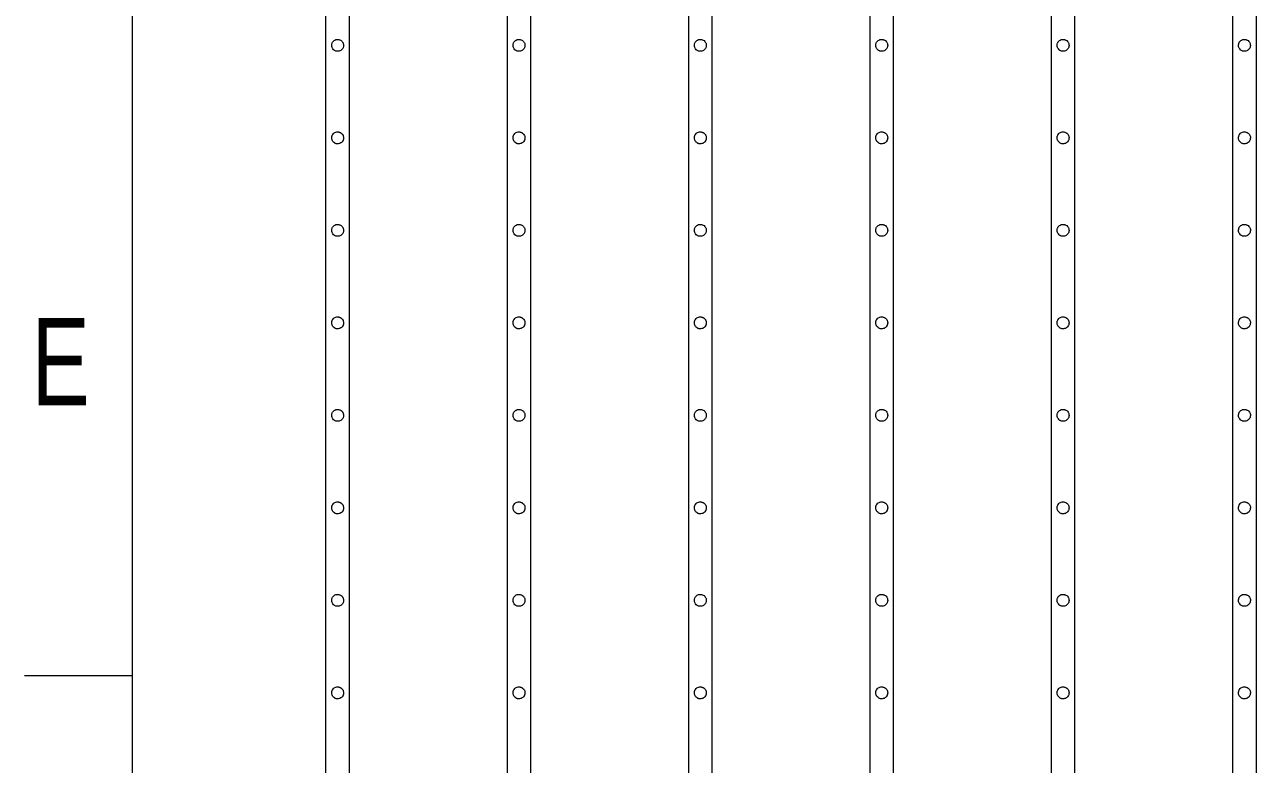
# Model space of a CAD drawing. Header units: millimetres. Extents: x 11948 to 22858, y 1146 to 11361.
# Drawn here: x 12890 to 14954, y 8890 to 10129 of the extents above; entities that cross this region are included whole.
import ezdxf

# ---------------------------------------------------------------- set-up
doc = ezdxf.new("R2010")
doc.units = ezdxf.units.MM
doc.linetypes.add('SLD-Solid', pattern=[0])
doc.styles.add('SLDTEXTSTYLE0', font='TXT', dxfattribs={"width": 0.75})

msp = doc.modelspace()

# ---------------------------------------------------------------- linework, layer by layer
at = {"lineweight": 18}
msp.add_line((13069.7, 11163.9), (13069.7, 4510.2), dxfattribs=at)
at = {"linetype": 'SLD-Solid', "lineweight": 0}
for p, q in [((13394.1, 10662.3), (13394.1, 7438.3)), ((13434.1, 7437.3), (13434.1, 10661.3)), ((13698.1, 10662.3), (13698.1, 7438.3)), ((13738.1, 7437.3), (13738.1, 10661.3)), ((14002.1, 10662.3), (14002.1, 7438.3)), ((14042.1, 7437.3), (14042.1, 10661.3)), ((14306.1, 10662.3), (14306.1, 7438.3)), ((14346.1, 7437.3), (14346.1, 10661.3)), ((14610.1, 10662.3), (14610.1, 7438.3)), ((14650.1, 7437.3), (14650.1, 10661.3)), ((14914.1, 10662.3), (14914.1, 7438.3)), ((14954.1, 7437.3), (14954.1, 10661.3))]:
    msp.add_line(p, q, dxfattribs=at)
at = {"linetype": 'Continuous', "lineweight": 18}
msp.add_line((13069.7, 9038.1), (12889.5, 9038.1), dxfattribs=at)
at = {"linetype": 'SLD-Solid', "lineweight": 0}
for points, knots in [([(13414.1, 10104.8), (13413.1, 10104.7), (13411, 10104.5), (13408.2, 10103), (13406.2, 10101.1), (13405.1, 10099.1), (13404.3, 10097), (13404, 10094.2), (13404.7, 10091.2), (13406.2, 10088.5), (13408.2, 10086.6), (13410.2, 10085.5), (13412.3, 10084.8), (13415.1, 10084.6), (13418.2, 10085.4), (13420.8, 10087.1), (13422.6, 10089.2), (13423.6, 10091.3), (13424.2, 10093.4), (13424.2, 10096.2), (13423.3, 10099.1), (13421.6, 10101.7), (13419.4, 10103.4), (13417.2, 10104.3), (13415.6, 10104.7), (13414.6, 10104.7), (13414.1, 10104.8)], [0, 0, 0, 0, 0.049349, 0.098583, 0.150819, 0.179059, 0.207274, 0.260069, 0.306582, 0.354237, 0.407928, 0.436113, 0.464282, 0.515722, 0.563208, 0.612087, 0.665777, 0.694013, 0.722226, 0.773, 0.818988, 0.868101, 0.92317, 0.950974, 0.978758, 1, 1, 1, 1]), ([(13718.1, 10104.8), (13717.1, 10104.7), (13715, 10104.5), (13712.2, 10103), (13710.2, 10101.1), (13709.1, 10099.1), (13708.3, 10097), (13708, 10094.2), (13708.7, 10091.2), (13710.2, 10088.5), (13712.2, 10086.6), (13714.2, 10085.5), (13716.3, 10084.8), (13719.1, 10084.6), (13722.2, 10085.4), (13724.8, 10087.1), (13726.6, 10089.2), (13727.6, 10091.3), (13728.2, 10093.4), (13728.2, 10096.2), (13727.3, 10099.1), (13725.6, 10101.7), (13723.4, 10103.4), (13721.2, 10104.3), (13719.6, 10104.7), (13718.6, 10104.7), (13718.1, 10104.8)], [0, 0, 0, 0, 0.049349, 0.098583, 0.150819, 0.179058, 0.207274, 0.260069, 0.306582, 0.354237, 0.407927, 0.436113, 0.464281, 0.515722, 0.563207, 0.612087, 0.665777, 0.694013, 0.722226, 0.773, 0.818987, 0.868101, 0.92317, 0.950973, 0.978758, 1, 1, 1, 1]), ([(14022.1, 10104.8), (14021.1, 10104.7), (14019, 10104.5), (14016.2, 10103), (14014.2, 10101.1), (14013.1, 10099.1), (14012.3, 10097), (14012, 10094.2), (14012.7, 10091.2), (14014.2, 10088.5), (14016.2, 10086.6), (14018.2, 10085.5), (14020.3, 10084.8), (14023.1, 10084.6), (14026.2, 10085.4), (14028.8, 10087.1), (14030.6, 10089.2), (14031.6, 10091.3), (14032.2, 10093.4), (14032.2, 10096.2), (14031.3, 10099.1), (14029.6, 10101.7), (14027.4, 10103.4), (14025.2, 10104.3), (14023.6, 10104.7), (14022.6, 10104.7), (14022.1, 10104.8)], [0, 0, 0, 0, 0.049349, 0.098583, 0.150819, 0.179059, 0.207274, 0.260069, 0.306582, 0.354237, 0.407927, 0.436113, 0.464281, 0.515722, 0.563207, 0.612086, 0.665777, 0.694013, 0.722226, 0.773, 0.818987, 0.868101, 0.92317, 0.950974, 0.978758, 1, 1, 1, 1]), ([(14326.1, 10104.8), (14325.1, 10104.7), (14323, 10104.5), (14320.2, 10103), (14318.2, 10101.1), (14317.1, 10099.1), (14316.3, 10097), (14316, 10094.2), (14316.7, 10091.2), (14318.2, 10088.5), (14320.2, 10086.6), (14322.2, 10085.5), (14324.3, 10084.8), (14327.1, 10084.6), (14330.2, 10085.4), (14332.8, 10087.1), (14334.6, 10089.2), (14335.6, 10091.3), (14336.2, 10093.4), (14336.2, 10096.2), (14335.3, 10099.1), (14333.6, 10101.7), (14331.4, 10103.4), (14329.2, 10104.3), (14327.6, 10104.7), (14326.6, 10104.7), (14326.1, 10104.8)], [0, 0, 0, 0, 0.049349, 0.098583, 0.150819, 0.179058, 0.207274, 0.260069, 0.306582, 0.354236, 0.407927, 0.436113, 0.464281, 0.515722, 0.563207, 0.612086, 0.665776, 0.694013, 0.722225, 0.773, 0.818987, 0.868101, 0.92317, 0.950973, 0.978758, 1, 1, 1, 1]), ([(14630.1, 10104.8), (14629.1, 10104.7), (14627, 10104.5), (14624.2, 10103), (14622.2, 10101.1), (14621.1, 10099.1), (14620.3, 10097), (14620, 10094.2), (14620.7, 10091.2), (14622.2, 10088.5), (14624.2, 10086.6), (14626.2, 10085.5), (14628.3, 10084.8), (14631.1, 10084.6), (14634.2, 10085.4), (14636.8, 10087.1), (14638.6, 10089.2), (14639.6, 10091.3), (14640.2, 10093.4), (14640.2, 10096.2), (14639.3, 10099.1), (14637.6, 10101.7), (14635.4, 10103.4), (14633.2, 10104.3), (14631.6, 10104.7), (14630.6, 10104.7), (14630.1, 10104.8)], [0, 0, 0, 0, 0.049349, 0.098582, 0.150819, 0.179058, 0.207274, 0.260068, 0.306582, 0.354236, 0.407926, 0.436113, 0.464281, 0.515722, 0.563208, 0.612086, 0.665777, 0.694013, 0.722225, 0.773, 0.818987, 0.8681, 0.92317, 0.950973, 0.978758, 1, 1, 1, 1]), ([(14934.1, 10104.8), (14933.1, 10104.7), (14931, 10104.5), (14928.2, 10103), (14926.2, 10101.1), (14925.1, 10099.1), (14924.3, 10097), (14924, 10094.2), (14924.7, 10091.2), (14926.2, 10088.5), (14928.2, 10086.6), (14930.2, 10085.5), (14932.3, 10084.8), (14935.1, 10084.6), (14938.2, 10085.4), (14940.8, 10087.1), (14942.6, 10089.2), (14943.6, 10091.3), (14944.2, 10093.4), (14944.2, 10096.2), (14943.3, 10099.1), (14941.6, 10101.7), (14939.4, 10103.4), (14937.2, 10104.3), (14935.6, 10104.7), (14934.6, 10104.7), (14934.1, 10104.8)], [0, 0, 0, 0, 0.049348, 0.098581, 0.150818, 0.179058, 0.207274, 0.260068, 0.306582, 0.354236, 0.407927, 0.436112, 0.464281, 0.515721, 0.563206, 0.612085, 0.665776, 0.694012, 0.722225, 0.772999, 0.818986, 0.8681, 0.923169, 0.950973, 0.978757, 1, 1, 1, 1]), ([(13414.1, 9949.8), (13413.1, 9949.7), (13411, 9949.5), (13408.2, 9948), (13406.2, 9946.1), (13405.1, 9944.1), (13404.3, 9942), (13404, 9939.2), (13404.7, 9936.2), (13406.2, 9933.5), (13408.2, 9931.6), (13410.2, 9930.5), (13412.3, 9929.8), (13415.1, 9929.6), (13418.2, 9930.4), (13420.8, 9932.1), (13422.6, 9934.2), (13423.6, 9936.3), (13424.2, 9938.4), (13424.2, 9941.2), (13423.3, 9944.1), (13421.6, 9946.7), (13419.4, 9948.4), (13417.2, 9949.3), (13415.6, 9949.7), (13414.6, 9949.7), (13414.1, 9949.8)], [0, 0, 0, 0, 0.04935, 0.098585, 0.150821, 0.179058, 0.207276, 0.260064, 0.306585, 0.354236, 0.407927, 0.436112, 0.46428, 0.51572, 0.563206, 0.612083, 0.665773, 0.694013, 0.722226, 0.772996, 0.818987, 0.868101, 0.923172, 0.950974, 0.978758, 1, 1, 1, 1]), ([(13718.1, 9949.8), (13717.1, 9949.7), (13715, 9949.5), (13712.2, 9948), (13710.2, 9946.1), (13709.1, 9944.1), (13708.3, 9942), (13708, 9939.2), (13708.7, 9936.2), (13710.2, 9933.5), (13712.2, 9931.6), (13714.2, 9930.5), (13716.3, 9929.8), (13719.1, 9929.6), (13722.2, 9930.4), (13724.8, 9932.1), (13726.6, 9934.2), (13727.6, 9936.3), (13728.2, 9938.4), (13728.2, 9941.2), (13727.3, 9944.1), (13725.6, 9946.7), (13723.4, 9948.4), (13721.2, 9949.3), (13719.6, 9949.7), (13718.6, 9949.7), (13718.1, 9949.8)], [0, 0, 0, 0, 0.049349, 0.098585, 0.150821, 0.179057, 0.207276, 0.260063, 0.306584, 0.354236, 0.407926, 0.436112, 0.464279, 0.51572, 0.563206, 0.612083, 0.665773, 0.694013, 0.722225, 0.772996, 0.818987, 0.868101, 0.923172, 0.950973, 0.978758, 1, 1, 1, 1]), ([(14022.1, 9949.8), (14021.1, 9949.7), (14019, 9949.5), (14016.2, 9948), (14014.2, 9946.1), (14013.1, 9944.1), (14012.3, 9942), (14012, 9939.2), (14012.7, 9936.2), (14014.2, 9933.5), (14016.2, 9931.6), (14018.2, 9930.5), (14020.3, 9929.8), (14023.1, 9929.6), (14026.2, 9930.4), (14028.8, 9932.1), (14030.6, 9934.2), (14031.6, 9936.3), (14032.2, 9938.4), (14032.2, 9941.2), (14031.3, 9944.1), (14029.6, 9946.7), (14027.4, 9948.4), (14025.2, 9949.3), (14023.6, 9949.7), (14022.6, 9949.7), (14022.1, 9949.8)], [0, 0, 0, 0, 0.049349, 0.098585, 0.150821, 0.179057, 0.207276, 0.260064, 0.306584, 0.354236, 0.407926, 0.436112, 0.464279, 0.51572, 0.563206, 0.612083, 0.665773, 0.694013, 0.722225, 0.772996, 0.818987, 0.868101, 0.923172, 0.950973, 0.978758, 1, 1, 1, 1]), ([(14326.1, 9949.8), (14325.1, 9949.7), (14323, 9949.5), (14320.2, 9948), (14318.2, 9946.1), (14317.1, 9944.1), (14316.3, 9942), (14316, 9939.2), (14316.7, 9936.2), (14318.2, 9933.5), (14320.2, 9931.6), (14322.2, 9930.5), (14324.3, 9929.8), (14327.1, 9929.6), (14330.2, 9930.4), (14332.8, 9932.1), (14334.6, 9934.2), (14335.6, 9936.3), (14336.2, 9938.4), (14336.2, 9941.2), (14335.3, 9944.1), (14333.6, 9946.7), (14331.4, 9948.4), (14329.2, 9949.3), (14327.6, 9949.7), (14326.6, 9949.7), (14326.1, 9949.8)], [0, 0, 0, 0, 0.049349, 0.098584, 0.150821, 0.179057, 0.207276, 0.260063, 0.306584, 0.354235, 0.407926, 0.436112, 0.464279, 0.51572, 0.563206, 0.612083, 0.665773, 0.694013, 0.722225, 0.772996, 0.818987, 0.8681, 0.923172, 0.950973, 0.978758, 1, 1, 1, 1]), ([(14630.1, 9949.8), (14629.1, 9949.7), (14627, 9949.5), (14624.2, 9948), (14622.2, 9946.1), (14621.1, 9944.1), (14620.3, 9942), (14620, 9939.2), (14620.7, 9936.2), (14622.2, 9933.5), (14624.2, 9931.6), (14626.2, 9930.5), (14628.3, 9929.8), (14631.1, 9929.6), (14634.2, 9930.4), (14636.8, 9932.1), (14638.6, 9934.2), (14639.6, 9936.3), (14640.2, 9938.4), (14640.2, 9941.2), (14639.3, 9944.1), (14637.6, 9946.7), (14635.4, 9948.4), (14633.2, 9949.3), (14631.6, 9949.7), (14630.6, 9949.7), (14630.1, 9949.8)], [0, 0, 0, 0, 0.049349, 0.098584, 0.15082, 0.179057, 0.207276, 0.260063, 0.306584, 0.354235, 0.407925, 0.436112, 0.464279, 0.51572, 0.563206, 0.612083, 0.665773, 0.694013, 0.722225, 0.772996, 0.818987, 0.8681, 0.923172, 0.950973, 0.978758, 1, 1, 1, 1]), ([(14934.1, 9949.8), (14933.1, 9949.7), (14931, 9949.5), (14928.2, 9948), (14926.2, 9946.1), (14925.1, 9944.1), (14924.3, 9942), (14924, 9939.2), (14924.7, 9936.2), (14926.2, 9933.5), (14928.2, 9931.6), (14930.2, 9930.5), (14932.3, 9929.8), (14935.1, 9929.6), (14938.2, 9930.4), (14940.8, 9932.1), (14942.6, 9934.2), (14943.6, 9936.3), (14944.2, 9938.4), (14944.2, 9941.2), (14943.3, 9944.1), (14941.6, 9946.7), (14939.4, 9948.4), (14937.2, 9949.3), (14935.6, 9949.7), (14934.6, 9949.7), (14934.1, 9949.8)], [0, 0, 0, 0, 0.049348, 0.098583, 0.15082, 0.179057, 0.207276, 0.260063, 0.306584, 0.354235, 0.407926, 0.436111, 0.464278, 0.515719, 0.563205, 0.612082, 0.665773, 0.694012, 0.722224, 0.772995, 0.818986, 0.8681, 0.923171, 0.950973, 0.978757, 1, 1, 1, 1]), ([(13414.1, 9794.8), (13413.1, 9794.7), (13411, 9794.5), (13408.2, 9793), (13406.2, 9791.1), (13405.1, 9789.1), (13404.3, 9787), (13404, 9784.2), (13404.7, 9781.2), (13406.2, 9778.5), (13408.2, 9776.6), (13410.2, 9775.5), (13412.3, 9774.8), (13415.1, 9774.6), (13418.2, 9775.4), (13420.8, 9777.1), (13422.6, 9779.2), (13423.6, 9781.3), (13424.2, 9783.4), (13424.2, 9786.2), (13423.3, 9789.1), (13421.6, 9791.7), (13419.4, 9793.4), (13417.2, 9794.3), (13415.6, 9794.7), (13414.6, 9794.7), (13414.1, 9794.8)], [0, 0, 0, 0, 0.04935, 0.098585, 0.150821, 0.179058, 0.207277, 0.260064, 0.306585, 0.354236, 0.407927, 0.436112, 0.46428, 0.51572, 0.563206, 0.612083, 0.665774, 0.694013, 0.722226, 0.772997, 0.818984, 0.868101, 0.923172, 0.950973, 0.978758, 1, 1, 1, 1]), ([(13718.1, 9794.8), (13717.1, 9794.7), (13715, 9794.5), (13712.2, 9793), (13710.2, 9791.1), (13709.1, 9789.1), (13708.3, 9787), (13708, 9784.2), (13708.7, 9781.2), (13710.2, 9778.5), (13712.2, 9776.6), (13714.2, 9775.5), (13716.3, 9774.8), (13719.1, 9774.6), (13722.2, 9775.4), (13724.8, 9777.1), (13726.6, 9779.2), (13727.6, 9781.3), (13728.2, 9783.4), (13728.2, 9786.2), (13727.3, 9789.1), (13725.6, 9791.7), (13723.4, 9793.4), (13721.2, 9794.3), (13719.6, 9794.7), (13718.6, 9794.7), (13718.1, 9794.8)], [0, 0, 0, 0, 0.049349, 0.098585, 0.150821, 0.179057, 0.207276, 0.260064, 0.306584, 0.354236, 0.407926, 0.436112, 0.46428, 0.51572, 0.563206, 0.612083, 0.665773, 0.694013, 0.722226, 0.772996, 0.818984, 0.868101, 0.923172, 0.950973, 0.978758, 1, 1, 1, 1]), ([(14022.1, 9794.8), (14021.1, 9794.7), (14019, 9794.5), (14016.2, 9793), (14014.2, 9791.1), (14013.1, 9789.1), (14012.3, 9787), (14012, 9784.2), (14012.7, 9781.2), (14014.2, 9778.5), (14016.2, 9776.6), (14018.2, 9775.5), (14020.3, 9774.8), (14023.1, 9774.6), (14026.2, 9775.4), (14028.8, 9777.1), (14030.6, 9779.2), (14031.6, 9781.3), (14032.2, 9783.4), (14032.2, 9786.2), (14031.3, 9789.1), (14029.6, 9791.7), (14027.4, 9793.4), (14025.2, 9794.3), (14023.6, 9794.7), (14022.6, 9794.7), (14022.1, 9794.8)], [0, 0, 0, 0, 0.049349, 0.098585, 0.150821, 0.179057, 0.207276, 0.260064, 0.306584, 0.354236, 0.407926, 0.436112, 0.46428, 0.515721, 0.563206, 0.612083, 0.665773, 0.694013, 0.722226, 0.772996, 0.818984, 0.868101, 0.923172, 0.950973, 0.978758, 1, 1, 1, 1]), ([(14326.1, 9794.8), (14325.1, 9794.7), (14323, 9794.5), (14320.2, 9793), (14318.2, 9791.1), (14317.1, 9789.1), (14316.3, 9787), (14316, 9784.2), (14316.7, 9781.2), (14318.2, 9778.5), (14320.2, 9776.6), (14322.2, 9775.5), (14324.3, 9774.8), (14327.1, 9774.6), (14330.2, 9775.4), (14332.8, 9777.1), (14334.6, 9779.2), (14335.6, 9781.3), (14336.2, 9783.4), (14336.2, 9786.2), (14335.3, 9789.1), (14333.6, 9791.7), (14331.4, 9793.4), (14329.2, 9794.3), (14327.6, 9794.7), (14326.6, 9794.7), (14326.1, 9794.8)], [0, 0, 0, 0, 0.049349, 0.098584, 0.150821, 0.179057, 0.207276, 0.260064, 0.306584, 0.354235, 0.407926, 0.436112, 0.464279, 0.515721, 0.563206, 0.612083, 0.665773, 0.694013, 0.722226, 0.772996, 0.818984, 0.8681, 0.923172, 0.950973, 0.978758, 1, 1, 1, 1]), ([(14630.1, 9794.8), (14629.1, 9794.7), (14627, 9794.5), (14624.2, 9793), (14622.2, 9791.1), (14621.1, 9789.1), (14620.3, 9787), (14620, 9784.2), (14620.7, 9781.2), (14622.2, 9778.5), (14624.2, 9776.6), (14626.2, 9775.5), (14628.3, 9774.8), (14631.1, 9774.6), (14634.2, 9775.4), (14636.8, 9777.1), (14638.6, 9779.2), (14639.6, 9781.3), (14640.2, 9783.4), (14640.2, 9786.2), (14639.3, 9789.1), (14637.6, 9791.7), (14635.4, 9793.4), (14633.2, 9794.3), (14631.6, 9794.7), (14630.6, 9794.7), (14630.1, 9794.8)], [0, 0, 0, 0, 0.049349, 0.098584, 0.15082, 0.179057, 0.207276, 0.260063, 0.306584, 0.354235, 0.407926, 0.436112, 0.464279, 0.51572, 0.563206, 0.612083, 0.665773, 0.694013, 0.722225, 0.772996, 0.818984, 0.8681, 0.923172, 0.950973, 0.978758, 1, 1, 1, 1]), ([(14934.1, 9794.8), (14933.1, 9794.7), (14931, 9794.5), (14928.2, 9793), (14926.2, 9791.1), (14925.1, 9789.1), (14924.3, 9787), (14924, 9784.2), (14924.7, 9781.2), (14926.2, 9778.5), (14928.2, 9776.6), (14930.2, 9775.5), (14932.3, 9774.8), (14935.1, 9774.6), (14938.2, 9775.4), (14940.8, 9777.1), (14942.6, 9779.2), (14943.6, 9781.3), (14944.2, 9783.4), (14944.2, 9786.2), (14943.3, 9789.1), (14941.6, 9791.7), (14939.4, 9793.4), (14937.2, 9794.3), (14935.6, 9794.7), (14934.6, 9794.7), (14934.1, 9794.8)], [0, 0, 0, 0, 0.049348, 0.098583, 0.15082, 0.179057, 0.207276, 0.260063, 0.306584, 0.354235, 0.407926, 0.436111, 0.464279, 0.515719, 0.563205, 0.612082, 0.665773, 0.694012, 0.722225, 0.772996, 0.818983, 0.8681, 0.923171, 0.950973, 0.978757, 1, 1, 1, 1]), ([(13414.1, 9639.8), (13413.1, 9639.7), (13411, 9639.5), (13408.2, 9638), (13406.2, 9636.1), (13405.1, 9634.1), (13404.3, 9632), (13404, 9629.2), (13404.7, 9626.2), (13406.2, 9623.5), (13408.2, 9621.6), (13410.2, 9620.5), (13412.3, 9619.8), (13415.1, 9619.6), (13418.2, 9620.4), (13420.8, 9622.1), (13422.6, 9624.2), (13423.6, 9626.3), (13424.2, 9628.4), (13424.2, 9631.2), (13423.3, 9634.1), (13421.6, 9636.7), (13419.4, 9638.4), (13417.2, 9639.3), (13415.6, 9639.7), (13414.6, 9639.7), (13414.1, 9639.8)], [0, 0, 0, 0, 0.04935, 0.098585, 0.150821, 0.179057, 0.207276, 0.260067, 0.306584, 0.354236, 0.407926, 0.436112, 0.464281, 0.515721, 0.563207, 0.612084, 0.665774, 0.694014, 0.722226, 0.772997, 0.818984, 0.868101, 0.923172, 0.950974, 0.978758, 1, 1, 1, 1]), ([(13718.1, 9639.8), (13717.1, 9639.7), (13715, 9639.5), (13712.2, 9638), (13710.2, 9636.1), (13709.1, 9634.1), (13708.3, 9632), (13708, 9629.2), (13708.7, 9626.2), (13710.2, 9623.5), (13712.2, 9621.6), (13714.2, 9620.5), (13716.3, 9619.8), (13719.1, 9619.6), (13722.2, 9620.4), (13724.8, 9622.1), (13726.6, 9624.2), (13727.6, 9626.3), (13728.2, 9628.4), (13728.2, 9631.2), (13727.3, 9634.1), (13725.6, 9636.7), (13723.4, 9638.4), (13721.2, 9639.3), (13719.6, 9639.7), (13718.6, 9639.7), (13718.1, 9639.8)], [0, 0, 0, 0, 0.049349, 0.098585, 0.150821, 0.179057, 0.207276, 0.260067, 0.306584, 0.354235, 0.407926, 0.436112, 0.46428, 0.515721, 0.563206, 0.612084, 0.665774, 0.694013, 0.722226, 0.772997, 0.818984, 0.868101, 0.923172, 0.950973, 0.978758, 1, 1, 1, 1]), ([(14022.1, 9639.8), (14021.1, 9639.7), (14019, 9639.5), (14016.2, 9638), (14014.2, 9636.1), (14013.1, 9634.1), (14012.3, 9632), (14012, 9629.2), (14012.7, 9626.2), (14014.2, 9623.5), (14016.2, 9621.6), (14018.2, 9620.5), (14020.3, 9619.8), (14023.1, 9619.6), (14026.2, 9620.4), (14028.8, 9622.1), (14030.6, 9624.2), (14031.6, 9626.3), (14032.2, 9628.4), (14032.2, 9631.2), (14031.3, 9634.1), (14029.6, 9636.7), (14027.4, 9638.4), (14025.2, 9639.3), (14023.6, 9639.7), (14022.6, 9639.7), (14022.1, 9639.8)], [0, 0, 0, 0, 0.049349, 0.098585, 0.150821, 0.179057, 0.207276, 0.260067, 0.306584, 0.354235, 0.407926, 0.436112, 0.46428, 0.515721, 0.563206, 0.612084, 0.665774, 0.694013, 0.722226, 0.772997, 0.818984, 0.868101, 0.923172, 0.950973, 0.978758, 1, 1, 1, 1]), ([(14326.1, 9639.8), (14325.1, 9639.7), (14323, 9639.5), (14320.2, 9638), (14318.2, 9636.1), (14317.1, 9634.1), (14316.3, 9632), (14316, 9629.2), (14316.7, 9626.2), (14318.2, 9623.5), (14320.2, 9621.6), (14322.2, 9620.5), (14324.3, 9619.8), (14327.1, 9619.6), (14330.2, 9620.4), (14332.8, 9622.1), (14334.6, 9624.2), (14335.6, 9626.3), (14336.2, 9628.4), (14336.2, 9631.2), (14335.3, 9634.1), (14333.6, 9636.7), (14331.4, 9638.4), (14329.2, 9639.3), (14327.6, 9639.7), (14326.6, 9639.7), (14326.1, 9639.8)], [0, 0, 0, 0, 0.049349, 0.098584, 0.15082, 0.179057, 0.207276, 0.260067, 0.306584, 0.354235, 0.407926, 0.436112, 0.46428, 0.515721, 0.563206, 0.612083, 0.665774, 0.694013, 0.722226, 0.772997, 0.818984, 0.8681, 0.923172, 0.950973, 0.978758, 1, 1, 1, 1]), ([(14630.1, 9639.8), (14629.1, 9639.7), (14627, 9639.5), (14624.2, 9638), (14622.2, 9636.1), (14621.1, 9634.1), (14620.3, 9632), (14620, 9629.2), (14620.7, 9626.2), (14622.2, 9623.5), (14624.2, 9621.6), (14626.2, 9620.5), (14628.3, 9619.8), (14631.1, 9619.6), (14634.2, 9620.4), (14636.8, 9622.1), (14638.6, 9624.2), (14639.6, 9626.3), (14640.2, 9628.4), (14640.2, 9631.2), (14639.3, 9634.1), (14637.6, 9636.7), (14635.4, 9638.4), (14633.2, 9639.3), (14631.6, 9639.7), (14630.6, 9639.7), (14630.1, 9639.8)], [0, 0, 0, 0, 0.049349, 0.098584, 0.15082, 0.179057, 0.207276, 0.260067, 0.306584, 0.354235, 0.407925, 0.436112, 0.46428, 0.515721, 0.563207, 0.612083, 0.665774, 0.694013, 0.722226, 0.772996, 0.818984, 0.8681, 0.923172, 0.950973, 0.978758, 1, 1, 1, 1]), ([(14934.1, 9639.8), (14933.1, 9639.7), (14931, 9639.5), (14928.2, 9638), (14926.2, 9636.1), (14925.1, 9634.1), (14924.3, 9632), (14924, 9629.2), (14924.7, 9626.2), (14926.2, 9623.5), (14928.2, 9621.6), (14930.2, 9620.5), (14932.3, 9619.8), (14935.1, 9619.6), (14938.2, 9620.4), (14940.8, 9622.1), (14942.6, 9624.2), (14943.6, 9626.3), (14944.2, 9628.4), (14944.2, 9631.2), (14943.3, 9634.1), (14941.6, 9636.7), (14939.4, 9638.4), (14937.2, 9639.3), (14935.6, 9639.7), (14934.6, 9639.7), (14934.1, 9639.8)], [0, 0, 0, 0, 0.049348, 0.098583, 0.15082, 0.179057, 0.207276, 0.260067, 0.306584, 0.354235, 0.407926, 0.436111, 0.464279, 0.51572, 0.563205, 0.612082, 0.665773, 0.694012, 0.722225, 0.772996, 0.818983, 0.8681, 0.923171, 0.950973, 0.978757, 1, 1, 1, 1]), ([(13414.1, 9484.8), (13413.1, 9484.7), (13411, 9484.5), (13408.2, 9483), (13406.2, 9481.1), (13405.1, 9479.1), (13404.3, 9477), (13404, 9474.2), (13404.7, 9471.2), (13406.2, 9468.5), (13408.2, 9466.6), (13410.2, 9465.5), (13412.3, 9464.8), (13415.1, 9464.6), (13418.2, 9465.4), (13420.8, 9467.1), (13422.6, 9469.2), (13423.6, 9471.3), (13424.2, 9473.4), (13424.2, 9476.2), (13423.3, 9479.1), (13421.6, 9481.7), (13419.4, 9483.4), (13417.2, 9484.3), (13415.6, 9484.7), (13414.6, 9484.7), (13414.1, 9484.8)], [0, 0, 0, 0, 0.04935, 0.098584, 0.15082, 0.17906, 0.207276, 0.260067, 0.306584, 0.354235, 0.407926, 0.436112, 0.464281, 0.515721, 0.563207, 0.612084, 0.665775, 0.694014, 0.722227, 0.772998, 0.818985, 0.868099, 0.923171, 0.950973, 0.978758, 1, 1, 1, 1]), ([(13718.1, 9484.8), (13717.1, 9484.7), (13715, 9484.5), (13712.2, 9483), (13710.2, 9481.1), (13709.1, 9479.1), (13708.3, 9477), (13708, 9474.2), (13708.7, 9471.2), (13710.2, 9468.5), (13712.2, 9466.6), (13714.2, 9465.5), (13716.3, 9464.8), (13719.1, 9464.6), (13722.2, 9465.4), (13724.8, 9467.1), (13726.6, 9469.2), (13727.6, 9471.3), (13728.2, 9473.4), (13728.2, 9476.2), (13727.3, 9479.1), (13725.6, 9481.7), (13723.4, 9483.4), (13721.2, 9484.3), (13719.6, 9484.7), (13718.6, 9484.7), (13718.1, 9484.8)], [0, 0, 0, 0, 0.04935, 0.098584, 0.15082, 0.17906, 0.207275, 0.260066, 0.306584, 0.354235, 0.407926, 0.436112, 0.46428, 0.515721, 0.563207, 0.612084, 0.665774, 0.694014, 0.722227, 0.772998, 0.818985, 0.868099, 0.92317, 0.950972, 0.978758, 1, 1, 1, 1]), ([(14022.1, 9484.8), (14021.1, 9484.7), (14019, 9484.5), (14016.2, 9483), (14014.2, 9481.1), (14013.1, 9479.1), (14012.3, 9477), (14012, 9474.2), (14012.7, 9471.2), (14014.2, 9468.5), (14016.2, 9466.6), (14018.2, 9465.5), (14020.3, 9464.8), (14023.1, 9464.6), (14026.2, 9465.4), (14028.8, 9467.1), (14030.6, 9469.2), (14031.6, 9471.3), (14032.2, 9473.4), (14032.2, 9476.2), (14031.3, 9479.1), (14029.6, 9481.7), (14027.4, 9483.4), (14025.2, 9484.3), (14023.6, 9484.7), (14022.6, 9484.7), (14022.1, 9484.8)], [0, 0, 0, 0, 0.04935, 0.098584, 0.15082, 0.17906, 0.207275, 0.260067, 0.306584, 0.354235, 0.407926, 0.436112, 0.46428, 0.515721, 0.563207, 0.612084, 0.665774, 0.694014, 0.722227, 0.772998, 0.818985, 0.868099, 0.92317, 0.950973, 0.978758, 1, 1, 1, 1]), ([(14326.1, 9484.8), (14325.1, 9484.7), (14323, 9484.5), (14320.2, 9483), (14318.2, 9481.1), (14317.1, 9479.1), (14316.3, 9477), (14316, 9474.2), (14316.7, 9471.2), (14318.2, 9468.5), (14320.2, 9466.6), (14322.2, 9465.5), (14324.3, 9464.8), (14327.1, 9464.6), (14330.2, 9465.4), (14332.8, 9467.1), (14334.6, 9469.2), (14335.6, 9471.3), (14336.2, 9473.4), (14336.2, 9476.2), (14335.3, 9479.1), (14333.6, 9481.7), (14331.4, 9483.4), (14329.2, 9484.3), (14327.6, 9484.7), (14326.6, 9484.7), (14326.1, 9484.8)], [0, 0, 0, 0, 0.04935, 0.098584, 0.15082, 0.17906, 0.207275, 0.260066, 0.306584, 0.354235, 0.407926, 0.436112, 0.46428, 0.515721, 0.563207, 0.612084, 0.665774, 0.694014, 0.722227, 0.772997, 0.818985, 0.868099, 0.92317, 0.950972, 0.978758, 1, 1, 1, 1]), ([(14630.1, 9484.8), (14629.1, 9484.7), (14627, 9484.5), (14624.2, 9483), (14622.2, 9481.1), (14621.1, 9479.1), (14620.3, 9477), (14620, 9474.2), (14620.7, 9471.2), (14622.2, 9468.5), (14624.2, 9466.6), (14626.2, 9465.5), (14628.3, 9464.8), (14631.1, 9464.6), (14634.2, 9465.4), (14636.8, 9467.1), (14638.6, 9469.2), (14639.6, 9471.3), (14640.2, 9473.4), (14640.2, 9476.2), (14639.3, 9479.1), (14637.6, 9481.7), (14635.4, 9483.4), (14633.2, 9484.3), (14631.6, 9484.7), (14630.6, 9484.7), (14630.1, 9484.8)], [0, 0, 0, 0, 0.049349, 0.098583, 0.15082, 0.179059, 0.207275, 0.260066, 0.306583, 0.354234, 0.407925, 0.436112, 0.46428, 0.515721, 0.563207, 0.612084, 0.665774, 0.694014, 0.722226, 0.772997, 0.818985, 0.868098, 0.92317, 0.950972, 0.978758, 1, 1, 1, 1]), ([(14934.1, 9484.8), (14933.1, 9484.7), (14931, 9484.5), (14928.2, 9483), (14926.2, 9481.1), (14925.1, 9479.1), (14924.3, 9477), (14924, 9474.2), (14924.7, 9471.2), (14926.2, 9468.5), (14928.2, 9466.6), (14930.2, 9465.5), (14932.3, 9464.8), (14935.1, 9464.6), (14938.2, 9465.4), (14940.8, 9467.1), (14942.6, 9469.2), (14943.6, 9471.3), (14944.2, 9473.4), (14944.2, 9476.2), (14943.3, 9479.1), (14941.6, 9481.7), (14939.4, 9483.4), (14937.2, 9484.3), (14935.6, 9484.7), (14934.6, 9484.7), (14934.1, 9484.8)], [0, 0, 0, 0, 0.049348, 0.098582, 0.15082, 0.179059, 0.207275, 0.260066, 0.306583, 0.354234, 0.407926, 0.43611, 0.464279, 0.51572, 0.563206, 0.612083, 0.665774, 0.694013, 0.722226, 0.772997, 0.818984, 0.868098, 0.923169, 0.950972, 0.978757, 1, 1, 1, 1]), ([(13414.1, 9329.8), (13413.1, 9329.7), (13411, 9329.5), (13408.2, 9328), (13406.2, 9326.1), (13405.1, 9324.1), (13404.3, 9322), (13404, 9319.2), (13404.7, 9316.2), (13406.2, 9313.5), (13408.2, 9311.6), (13410.2, 9310.5), (13412.3, 9309.8), (13415.1, 9309.6), (13418.2, 9310.4), (13420.8, 9312.1), (13422.6, 9314.2), (13423.6, 9316.3), (13424.2, 9318.4), (13424.2, 9321.2), (13423.3, 9324.1), (13421.6, 9326.7), (13419.4, 9328.4), (13417.2, 9329.3), (13415.6, 9329.7), (13414.6, 9329.7), (13414.1, 9329.8)], [0, 0, 0, 0, 0.04935, 0.098584, 0.15082, 0.17906, 0.207276, 0.260067, 0.306584, 0.354235, 0.407926, 0.436112, 0.464281, 0.515721, 0.563207, 0.612084, 0.665775, 0.694014, 0.722227, 0.772998, 0.818985, 0.868099, 0.923171, 0.950973, 0.978758, 1, 1, 1, 1]), ([(13718.1, 9329.8), (13717.1, 9329.7), (13715, 9329.5), (13712.2, 9328), (13710.2, 9326.1), (13709.1, 9324.1), (13708.3, 9322), (13708, 9319.2), (13708.7, 9316.2), (13710.2, 9313.5), (13712.2, 9311.6), (13714.2, 9310.5), (13716.3, 9309.8), (13719.1, 9309.6), (13722.2, 9310.4), (13724.8, 9312.1), (13726.6, 9314.2), (13727.6, 9316.3), (13728.2, 9318.4), (13728.2, 9321.2), (13727.3, 9324.1), (13725.6, 9326.7), (13723.4, 9328.4), (13721.2, 9329.3), (13719.6, 9329.7), (13718.6, 9329.7), (13718.1, 9329.8)], [0, 0, 0, 0, 0.04935, 0.098584, 0.15082, 0.17906, 0.207275, 0.260066, 0.306584, 0.354235, 0.407926, 0.436112, 0.46428, 0.515721, 0.563207, 0.612084, 0.665774, 0.694014, 0.722227, 0.772998, 0.818985, 0.868099, 0.92317, 0.950972, 0.978758, 1, 1, 1, 1]), ([(14022.1, 9329.8), (14021.1, 9329.7), (14019, 9329.5), (14016.2, 9328), (14014.2, 9326.1), (14013.1, 9324.1), (14012.3, 9322), (14012, 9319.2), (14012.7, 9316.2), (14014.2, 9313.5), (14016.2, 9311.6), (14018.2, 9310.5), (14020.3, 9309.8), (14023.1, 9309.6), (14026.2, 9310.4), (14028.8, 9312.1), (14030.6, 9314.2), (14031.6, 9316.3), (14032.2, 9318.4), (14032.2, 9321.2), (14031.3, 9324.1), (14029.6, 9326.7), (14027.4, 9328.4), (14025.2, 9329.3), (14023.6, 9329.7), (14022.6, 9329.7), (14022.1, 9329.8)], [0, 0, 0, 0, 0.04935, 0.098584, 0.15082, 0.17906, 0.207275, 0.260067, 0.306584, 0.354235, 0.407926, 0.436112, 0.46428, 0.515721, 0.563207, 0.612084, 0.665774, 0.694014, 0.722227, 0.772998, 0.818985, 0.868099, 0.92317, 0.950973, 0.978758, 1, 1, 1, 1]), ([(14326.1, 9329.8), (14325.1, 9329.7), (14323, 9329.5), (14320.2, 9328), (14318.2, 9326.1), (14317.1, 9324.1), (14316.3, 9322), (14316, 9319.2), (14316.7, 9316.2), (14318.2, 9313.5), (14320.2, 9311.6), (14322.2, 9310.5), (14324.3, 9309.8), (14327.1, 9309.6), (14330.2, 9310.4), (14332.8, 9312.1), (14334.6, 9314.2), (14335.6, 9316.3), (14336.2, 9318.4), (14336.2, 9321.2), (14335.3, 9324.1), (14333.6, 9326.7), (14331.4, 9328.4), (14329.2, 9329.3), (14327.6, 9329.7), (14326.6, 9329.7), (14326.1, 9329.8)], [0, 0, 0, 0, 0.04935, 0.098584, 0.15082, 0.17906, 0.207275, 0.260066, 0.306584, 0.354235, 0.407926, 0.436112, 0.46428, 0.515721, 0.563207, 0.612084, 0.665774, 0.694014, 0.722227, 0.772997, 0.818985, 0.868099, 0.92317, 0.950972, 0.978758, 1, 1, 1, 1]), ([(14630.1, 9329.8), (14629.1, 9329.7), (14627, 9329.5), (14624.2, 9328), (14622.2, 9326.1), (14621.1, 9324.1), (14620.3, 9322), (14620, 9319.2), (14620.7, 9316.2), (14622.2, 9313.5), (14624.2, 9311.6), (14626.2, 9310.5), (14628.3, 9309.8), (14631.1, 9309.6), (14634.2, 9310.4), (14636.8, 9312.1), (14638.6, 9314.2), (14639.6, 9316.3), (14640.2, 9318.4), (14640.2, 9321.2), (14639.3, 9324.1), (14637.6, 9326.7), (14635.4, 9328.4), (14633.2, 9329.3), (14631.6, 9329.7), (14630.6, 9329.7), (14630.1, 9329.8)], [0, 0, 0, 0, 0.049349, 0.098583, 0.15082, 0.179059, 0.207275, 0.260066, 0.306583, 0.354234, 0.407925, 0.436112, 0.46428, 0.515721, 0.563207, 0.612084, 0.665774, 0.694014, 0.722226, 0.772997, 0.818985, 0.868098, 0.92317, 0.950972, 0.978758, 1, 1, 1, 1]), ([(14934.1, 9329.8), (14933.1, 9329.7), (14931, 9329.5), (14928.2, 9328), (14926.2, 9326.1), (14925.1, 9324.1), (14924.3, 9322), (14924, 9319.2), (14924.7, 9316.2), (14926.2, 9313.5), (14928.2, 9311.6), (14930.2, 9310.5), (14932.3, 9309.8), (14935.1, 9309.6), (14938.2, 9310.4), (14940.8, 9312.1), (14942.6, 9314.2), (14943.6, 9316.3), (14944.2, 9318.4), (14944.2, 9321.2), (14943.3, 9324.1), (14941.6, 9326.7), (14939.4, 9328.4), (14937.2, 9329.3), (14935.6, 9329.7), (14934.6, 9329.7), (14934.1, 9329.8)], [0, 0, 0, 0, 0.049348, 0.098582, 0.15082, 0.179059, 0.207275, 0.260066, 0.306583, 0.354234, 0.407926, 0.43611, 0.464279, 0.51572, 0.563206, 0.612083, 0.665774, 0.694013, 0.722226, 0.772997, 0.818984, 0.868098, 0.923169, 0.950972, 0.978757, 1, 1, 1, 1]), ([(13414.1, 9174.8), (13413.1, 9174.7), (13411, 9174.5), (13408.2, 9173), (13406.2, 9171.1), (13405.1, 9169.1), (13404.3, 9167), (13404, 9164.2), (13404.7, 9161.2), (13406.2, 9158.5), (13408.2, 9156.6), (13410.2, 9155.5), (13412.3, 9154.8), (13415.1, 9154.6), (13418.2, 9155.4), (13420.8, 9157.1), (13422.6, 9159.2), (13423.6, 9161.3), (13424.2, 9163.4), (13424.2, 9166.2), (13423.3, 9169.1), (13421.6, 9171.7), (13419.4, 9173.4), (13417.2, 9174.3), (13415.6, 9174.7), (13414.6, 9174.7), (13414.1, 9174.8)], [0, 0, 0, 0, 0.04935, 0.098583, 0.150819, 0.179059, 0.207275, 0.260066, 0.306587, 0.354235, 0.407926, 0.436111, 0.46428, 0.515721, 0.563208, 0.612085, 0.665775, 0.694015, 0.722228, 0.772995, 0.818986, 0.868099, 0.923171, 0.950974, 0.978758, 1, 1, 1, 1]), ([(13718.1, 9174.8), (13717.1, 9174.7), (13715, 9174.5), (13712.2, 9173), (13710.2, 9171.1), (13709.1, 9169.1), (13708.3, 9167), (13708, 9164.2), (13708.7, 9161.2), (13710.2, 9158.5), (13712.2, 9156.6), (13714.2, 9155.5), (13716.3, 9154.8), (13719.1, 9154.6), (13722.2, 9155.4), (13724.8, 9157.1), (13726.6, 9159.2), (13727.6, 9161.3), (13728.2, 9163.4), (13728.2, 9166.2), (13727.3, 9169.1), (13725.6, 9171.7), (13723.4, 9173.4), (13721.2, 9174.3), (13719.6, 9174.7), (13718.6, 9174.7), (13718.1, 9174.8)], [0, 0, 0, 0, 0.049349, 0.098583, 0.150819, 0.179059, 0.207275, 0.260066, 0.306587, 0.354235, 0.407925, 0.436112, 0.46428, 0.515721, 0.563207, 0.612085, 0.665775, 0.694015, 0.722227, 0.772994, 0.818985, 0.868099, 0.92317, 0.950973, 0.978758, 1, 1, 1, 1]), ([(14022.1, 9174.8), (14021.1, 9174.7), (14019, 9174.5), (14016.2, 9173), (14014.2, 9171.1), (14013.1, 9169.1), (14012.3, 9167), (14012, 9164.2), (14012.7, 9161.2), (14014.2, 9158.5), (14016.2, 9156.6), (14018.2, 9155.5), (14020.3, 9154.8), (14023.1, 9154.6), (14026.2, 9155.4), (14028.8, 9157.1), (14030.6, 9159.2), (14031.6, 9161.3), (14032.2, 9163.4), (14032.2, 9166.2), (14031.3, 9169.1), (14029.6, 9171.7), (14027.4, 9173.4), (14025.2, 9174.3), (14023.6, 9174.7), (14022.6, 9174.7), (14022.1, 9174.8)], [0, 0, 0, 0, 0.049349, 0.098583, 0.150819, 0.179059, 0.207275, 0.260066, 0.306587, 0.354235, 0.407926, 0.436112, 0.46428, 0.515721, 0.563207, 0.612085, 0.665775, 0.694015, 0.722227, 0.772994, 0.818985, 0.868099, 0.92317, 0.950973, 0.978758, 1, 1, 1, 1]), ([(14326.1, 9174.8), (14325.1, 9174.7), (14323, 9174.5), (14320.2, 9173), (14318.2, 9171.1), (14317.1, 9169.1), (14316.3, 9167), (14316, 9164.2), (14316.7, 9161.2), (14318.2, 9158.5), (14320.2, 9156.6), (14322.2, 9155.5), (14324.3, 9154.8), (14327.1, 9154.6), (14330.2, 9155.4), (14332.8, 9157.1), (14334.6, 9159.2), (14335.6, 9161.3), (14336.2, 9163.4), (14336.2, 9166.2), (14335.3, 9169.1), (14333.6, 9171.7), (14331.4, 9173.4), (14329.2, 9174.3), (14327.6, 9174.7), (14326.6, 9174.7), (14326.1, 9174.8)], [0, 0, 0, 0, 0.049349, 0.098583, 0.150819, 0.179059, 0.207275, 0.260066, 0.306587, 0.354235, 0.407926, 0.436112, 0.46428, 0.515721, 0.563207, 0.612084, 0.665775, 0.694015, 0.722227, 0.772994, 0.818985, 0.868099, 0.92317, 0.950973, 0.978758, 1, 1, 1, 1]), ([(14630.1, 9174.8), (14629.1, 9174.7), (14627, 9174.5), (14624.2, 9173), (14622.2, 9171.1), (14621.1, 9169.1), (14620.3, 9167), (14620, 9164.2), (14620.7, 9161.2), (14622.2, 9158.5), (14624.2, 9156.6), (14626.2, 9155.5), (14628.3, 9154.8), (14631.1, 9154.6), (14634.2, 9155.4), (14636.8, 9157.1), (14638.6, 9159.2), (14639.6, 9161.3), (14640.2, 9163.4), (14640.2, 9166.2), (14639.3, 9169.1), (14637.6, 9171.7), (14635.4, 9173.4), (14633.2, 9174.3), (14631.6, 9174.7), (14630.6, 9174.7), (14630.1, 9174.8)], [0, 0, 0, 0, 0.049349, 0.098583, 0.150819, 0.179059, 0.207274, 0.260065, 0.306586, 0.354234, 0.407925, 0.436111, 0.464279, 0.515721, 0.563208, 0.612084, 0.665775, 0.694015, 0.722227, 0.772994, 0.818985, 0.868099, 0.92317, 0.950973, 0.978758, 1, 1, 1, 1]), ([(14934.1, 9174.8), (14933.1, 9174.7), (14931, 9174.5), (14928.2, 9173), (14926.2, 9171.1), (14925.1, 9169.1), (14924.3, 9167), (14924, 9164.2), (14924.7, 9161.2), (14926.2, 9158.5), (14928.2, 9156.6), (14930.2, 9155.5), (14932.3, 9154.8), (14935.1, 9154.6), (14938.2, 9155.4), (14940.8, 9157.1), (14942.6, 9159.2), (14943.6, 9161.3), (14944.2, 9163.4), (14944.2, 9166.2), (14943.3, 9169.1), (14941.6, 9171.7), (14939.4, 9173.4), (14937.2, 9174.3), (14935.6, 9174.7), (14934.6, 9174.7), (14934.1, 9174.8)], [0, 0, 0, 0, 0.049348, 0.098582, 0.150819, 0.179058, 0.207274, 0.260065, 0.306586, 0.354234, 0.407925, 0.43611, 0.464279, 0.51572, 0.563206, 0.612083, 0.665774, 0.694014, 0.722227, 0.772994, 0.818984, 0.868098, 0.923169, 0.950973, 0.978757, 1, 1, 1, 1]), ([(13414.1, 9019.8), (13413.1, 9019.7), (13411, 9019.5), (13408.2, 9018), (13406.2, 9016.1), (13405.1, 9014.1), (13404.3, 9012), (13404, 9009.2), (13404.7, 9006.2), (13406.2, 9003.5), (13408.2, 9001.6), (13410.2, 9000.5), (13412.3, 8999.8), (13415.1, 8999.6), (13418.2, 9000.4), (13420.8, 9002.1), (13422.6, 9004.2), (13423.6, 9006.3), (13424.2, 9008.4), (13424.2, 9011.2), (13423.3, 9014.1), (13421.6, 9016.7), (13419.4, 9018.4), (13417.2, 9019.3), (13415.6, 9019.7), (13414.6, 9019.7), (13414.1, 9019.8)], [0, 0, 0, 0, 0.04935, 0.098583, 0.150819, 0.179059, 0.207278, 0.260066, 0.306586, 0.354235, 0.407925, 0.436113, 0.46428, 0.515721, 0.563208, 0.612085, 0.665775, 0.694012, 0.722228, 0.772995, 0.818986, 0.868099, 0.923171, 0.950974, 0.978758, 1, 1, 1, 1]), ([(13718.1, 9019.8), (13717.1, 9019.7), (13715, 9019.5), (13712.2, 9018), (13710.2, 9016.1), (13709.1, 9014.1), (13708.3, 9012), (13708, 9009.2), (13708.7, 9006.2), (13710.2, 9003.5), (13712.2, 9001.6), (13714.2, 9000.5), (13716.3, 8999.8), (13719.1, 8999.6), (13722.2, 9000.4), (13724.8, 9002.1), (13726.6, 9004.2), (13727.6, 9006.3), (13728.2, 9008.4), (13728.2, 9011.2), (13727.3, 9014.1), (13725.6, 9016.7), (13723.4, 9018.4), (13721.2, 9019.3), (13719.6, 9019.7), (13718.6, 9019.7), (13718.1, 9019.8)], [0, 0, 0, 0, 0.049349, 0.098583, 0.150819, 0.179059, 0.207278, 0.260065, 0.306586, 0.354234, 0.407925, 0.436113, 0.46428, 0.515721, 0.563207, 0.612085, 0.665775, 0.694011, 0.722227, 0.772995, 0.818985, 0.868099, 0.92317, 0.950973, 0.978758, 1, 1, 1, 1]), ([(14022.1, 9019.8), (14021.1, 9019.7), (14019, 9019.5), (14016.2, 9018), (14014.2, 9016.1), (14013.1, 9014.1), (14012.3, 9012), (14012, 9009.2), (14012.7, 9006.2), (14014.2, 9003.5), (14016.2, 9001.6), (14018.2, 9000.5), (14020.3, 8999.8), (14023.1, 8999.6), (14026.2, 9000.4), (14028.8, 9002.1), (14030.6, 9004.2), (14031.6, 9006.3), (14032.2, 9008.4), (14032.2, 9011.2), (14031.3, 9014.1), (14029.6, 9016.7), (14027.4, 9018.4), (14025.2, 9019.3), (14023.6, 9019.7), (14022.6, 9019.7), (14022.1, 9019.8)], [0, 0, 0, 0, 0.049349, 0.098583, 0.150819, 0.179059, 0.207278, 0.260065, 0.306586, 0.354234, 0.407925, 0.436113, 0.46428, 0.515721, 0.563207, 0.612085, 0.665775, 0.694011, 0.722228, 0.772995, 0.818985, 0.868099, 0.92317, 0.950973, 0.978758, 1, 1, 1, 1]), ([(14326.1, 9019.8), (14325.1, 9019.7), (14323, 9019.5), (14320.2, 9018), (14318.2, 9016.1), (14317.1, 9014.1), (14316.3, 9012), (14316, 9009.2), (14316.7, 9006.2), (14318.2, 9003.5), (14320.2, 9001.6), (14322.2, 9000.5), (14324.3, 8999.8), (14327.1, 8999.6), (14330.2, 9000.4), (14332.8, 9002.1), (14334.6, 9004.2), (14335.6, 9006.3), (14336.2, 9008.4), (14336.2, 9011.2), (14335.3, 9014.1), (14333.6, 9016.7), (14331.4, 9018.4), (14329.2, 9019.3), (14327.6, 9019.7), (14326.6, 9019.7), (14326.1, 9019.8)], [0, 0, 0, 0, 0.049349, 0.098583, 0.150819, 0.179059, 0.207278, 0.260065, 0.306586, 0.354234, 0.407925, 0.436113, 0.46428, 0.515721, 0.563207, 0.612084, 0.665775, 0.694011, 0.722227, 0.772994, 0.818985, 0.868099, 0.92317, 0.950973, 0.978758, 1, 1, 1, 1]), ([(14630.1, 9019.8), (14629.1, 9019.7), (14627, 9019.5), (14624.2, 9018), (14622.2, 9016.1), (14621.1, 9014.1), (14620.3, 9012), (14620, 9009.2), (14620.7, 9006.2), (14622.2, 9003.5), (14624.2, 9001.6), (14626.2, 9000.5), (14628.3, 8999.8), (14631.1, 8999.6), (14634.2, 9000.4), (14636.8, 9002.1), (14638.6, 9004.2), (14639.6, 9006.3), (14640.2, 9008.4), (14640.2, 9011.2), (14639.3, 9014.1), (14637.6, 9016.7), (14635.4, 9018.4), (14633.2, 9019.3), (14631.6, 9019.7), (14630.6, 9019.7), (14630.1, 9019.8)], [0, 0, 0, 0, 0.049349, 0.098582, 0.150819, 0.179058, 0.207278, 0.260065, 0.306586, 0.354234, 0.407924, 0.436112, 0.464279, 0.515721, 0.563207, 0.612084, 0.665775, 0.694011, 0.722227, 0.772994, 0.818985, 0.868099, 0.92317, 0.950973, 0.978758, 1, 1, 1, 1]), ([(14934.1, 9019.8), (14933.1, 9019.7), (14931, 9019.5), (14928.2, 9018), (14926.2, 9016.1), (14925.1, 9014.1), (14924.3, 9012), (14924, 9009.2), (14924.7, 9006.2), (14926.2, 9003.5), (14928.2, 9001.6), (14930.2, 9000.5), (14932.3, 8999.8), (14935.1, 8999.6), (14938.2, 9000.4), (14940.8, 9002.1), (14942.6, 9004.2), (14943.6, 9006.3), (14944.2, 9008.4), (14944.2, 9011.2), (14943.3, 9014.1), (14941.6, 9016.7), (14939.4, 9018.4), (14937.2, 9019.3), (14935.6, 9019.7), (14934.6, 9019.7), (14934.1, 9019.8)], [0, 0, 0, 0, 0.049348, 0.098582, 0.150819, 0.179058, 0.207278, 0.260065, 0.306586, 0.354233, 0.407925, 0.436111, 0.464279, 0.51572, 0.563206, 0.612083, 0.665774, 0.69401, 0.722227, 0.772994, 0.818984, 0.868098, 0.923169, 0.950973, 0.978757, 1, 1, 1, 1])]:
    msp.add_open_spline(points, degree=3, knots=knots, dxfattribs=at)

# ---------------------------------------------------------------- texts
at = {"linetype": 'Continuous', "lineweight": 18, "insert": (12949.8, 9638), "char_height": 146.4, "attachment_point": 2, "style": 'SLDTEXTSTYLE0'}
msp.add_mtext('E', dxfattribs=at)

doc.saveas('drawing.dxf')
